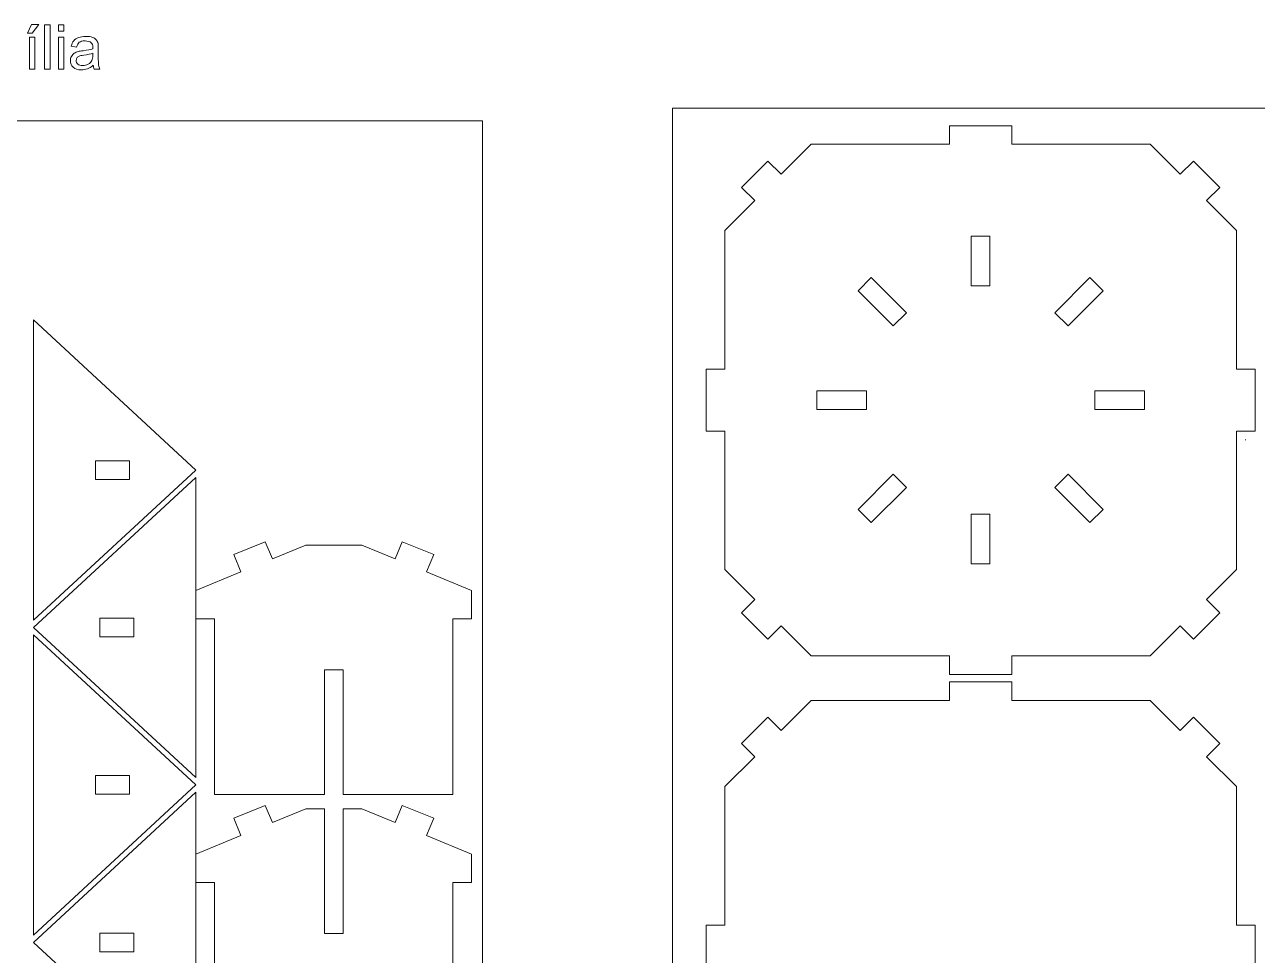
# Model space of a CAD drawing. Header units: millimetres. Extents: x -824 to 903, y -527 to 785.
# Drawn here: x -363.4 to -165, y 634.7 to 784.6 of the extents above; entities that cross this region are included whole.
import ezdxf

# ---------------------------------------------------------------- set-up
doc = ezdxf.new("R2010")
doc.units = ezdxf.units.MM
doc.header["$MEASUREMENT"] = 0
doc.layers.add('Camada 1', color=7, linetype='Continuous')

msp = doc.modelspace()

# ---------------------------------------------------------------- linework, layer by layer
at = {"layer": 'Camada 1', "color": 1, "lineweight": 9}
for points, knots in [([(-362.8794, 783.2191), (-362.8794, 783.2191), (-362.2419, 784.5838), (-362.2419, 784.5838), (-362.2419, 784.5838), (-362.2419, 784.5838), (-361.0864, 784.5838), (-361.0864, 784.5838), (-361.0864, 784.5838), (-361.0864, 784.5838), (-362.1522, 783.2191), (-362.1522, 783.2191), (-362.1522, 783.2191), (-362.1522, 783.2191), (-362.8794, 783.2191), (-362.8794, 783.2191)], [0, 0, 0, 0, 0.2, 0.2, 0.2, 0.2, 0.4, 0.4, 0.4, 0.4, 0.6, 0.6, 0.6, 0.6, 1, 1, 1, 1]), ([(-360.1518, 777.412), (-360.1518, 777.412), (-360.1518, 784.5439), (-360.1518, 784.5439), (-360.1518, 784.5439), (-360.1518, 784.5439), (-359.2753, 784.5439), (-359.2753, 784.5439), (-359.2753, 784.5439), (-359.2753, 784.5439), (-359.2753, 777.412), (-359.2753, 777.412), (-359.2753, 777.412), (-359.2753, 777.412), (-360.1518, 777.412), (-360.1518, 777.412)], [0, 0, 0, 0, 0.2, 0.2, 0.2, 0.2, 0.4, 0.4, 0.4, 0.4, 0.6, 0.6, 0.6, 0.6, 1, 1, 1, 1]), ([(-357.9189, 783.5479), (-357.9189, 783.5479), (-357.9189, 784.5439), (-357.9189, 784.5439), (-357.9189, 784.5439), (-357.9189, 784.5439), (-357.0423, 784.5439), (-357.0423, 784.5439), (-357.0423, 784.5439), (-357.0423, 784.5439), (-357.0423, 783.5479), (-357.0423, 783.5479), (-357.0423, 783.5479), (-357.0423, 783.5479), (-357.9189, 783.5479), (-357.9189, 783.5479)], [0, 0, 0, 0, 0.2, 0.2, 0.2, 0.2, 0.4, 0.4, 0.4, 0.4, 0.6, 0.6, 0.6, 0.6, 1, 1, 1, 1]), ([(-362.5905, 777.412), (-362.5905, 777.412), (-362.5905, 782.5817), (-362.5905, 782.5817), (-362.5905, 782.5817), (-362.5905, 782.5817), (-361.714, 782.5817), (-361.714, 782.5817), (-361.714, 782.5817), (-361.714, 782.5817), (-361.714, 777.412), (-361.714, 777.412), (-361.714, 777.412), (-361.714, 777.412), (-362.5905, 777.412), (-362.5905, 777.412)], [0, 0, 0, 0, 0.2, 0.2, 0.2, 0.2, 0.4, 0.4, 0.4, 0.4, 0.6, 0.6, 0.6, 0.6, 1, 1, 1, 1]), ([(-357.9189, 777.412), (-357.9189, 777.412), (-357.9189, 782.5817), (-357.9189, 782.5817), (-357.9189, 782.5817), (-357.9189, 782.5817), (-357.0423, 782.5817), (-357.0423, 782.5817), (-357.0423, 782.5817), (-357.0423, 782.5817), (-357.0423, 777.412), (-357.0423, 777.412), (-357.0423, 777.412), (-357.0423, 777.412), (-357.9189, 777.412), (-357.9189, 777.412)], [0, 0, 0, 0, 0.2, 0.2, 0.2, 0.2, 0.4, 0.4, 0.4, 0.4, 0.6, 0.6, 0.6, 0.6, 1, 1, 1, 1]), ([(-352.3292, 778.0595), (-352.6546, 777.7822), (-352.9683, 777.588), (-353.2688, 777.4734), (-353.2688, 777.4734), (-353.5693, 777.3589), (-353.8914, 777.3024), (-354.2367, 777.3024), (-354.2367, 777.3024), (-354.8044, 777.3024), (-355.241, 777.4402), (-355.5465, 777.7175), (-355.5465, 777.7175), (-355.852, 777.993), (-356.0047, 778.3467), (-356.0047, 778.7766), (-356.0047, 778.7766), (-356.0047, 779.029), (-355.9466, 779.2597), (-355.8321, 779.4689), (-355.8321, 779.4689), (-355.7158, 779.6781), (-355.5648, 779.8441), (-355.3788, 779.9703), (-355.3788, 779.9703), (-355.1912, 780.0964), (-354.9821, 780.1927), (-354.748, 780.2575), (-354.748, 780.2575), (-354.5753, 780.3023), (-354.3147, 780.3455), (-353.9677, 780.3886), (-353.9677, 780.3886), (-353.2605, 780.4716), (-352.7376, 780.5729), (-352.4039, 780.6891), (-352.4039, 780.6891), (-352.4006, 780.8086), (-352.3989, 780.885), (-352.3989, 780.9165), (-352.3989, 780.9165), (-352.3989, 781.2718), (-352.4819, 781.5225), (-352.6479, 781.6686), (-352.6479, 781.6686), (-352.872, 781.8661), (-353.2057, 781.9641), (-353.6473, 781.9641), (-353.6473, 781.9641), (-354.0607, 781.9641), (-354.3662, 781.891), (-354.5621, 781.7466), (-354.5621, 781.7466), (-354.7596, 781.6022), (-354.904, 781.3465), (-354.9987, 780.978), (-354.9987, 780.978), (-354.9987, 780.978), (-355.8553, 781.0975), (-355.8553, 781.0975), (-355.8553, 781.0975), (-355.7773, 781.4644), (-355.6494, 781.7615), (-355.4701, 781.9873), (-355.4701, 781.9873), (-355.2909, 782.2131), (-355.0319, 782.3858), (-354.6932, 782.5086), (-354.6932, 782.5086), (-354.3562, 782.6298), (-353.9627, 782.6912), (-353.5178, 782.6912), (-353.5178, 782.6912), (-353.0762, 782.6912), (-352.716, 782.6398), (-352.4387, 782.5352), (-352.4387, 782.5352), (-352.1632, 782.4306), (-351.959, 782.3011), (-351.8295, 782.1434), (-351.8295, 782.1434), (-351.7, 781.9857), (-351.6087, 781.7865), (-351.5556, 781.5457), (-351.5556, 781.5457), (-351.5273, 781.3963), (-351.5124, 781.1274), (-351.5124, 780.7406), (-351.5124, 780.7406), (-351.5124, 780.7406), (-351.5124, 779.5785), (-351.5124, 779.5785), (-351.5124, 779.5785), (-351.5124, 778.7667), (-351.4941, 778.2537), (-351.4576, 778.0362), (-351.4576, 778.0362), (-351.4227, 777.8187), (-351.3497, 777.6112), (-351.2434, 777.412), (-351.2434, 777.412), (-351.2434, 777.412), (-352.1598, 777.412), (-352.1598, 777.412), (-352.1598, 777.412), (-352.2478, 777.5963), (-352.3043, 777.8121), (-352.3292, 778.0595)], [0, 0, 0, 0, 0.03571429, 0.03571429, 0.03571429, 0.03571429, 0.07142857, 0.07142857, 0.07142857, 0.07142857, 0.10714286, 0.10714286, 0.10714286, 0.10714286, 0.14285714, 0.14285714, 0.14285714, 0.14285714, 0.17857143, 0.17857143, 0.17857143, 0.17857143, 0.21428571, 0.21428571, 0.21428571, 0.21428571, 0.25, 0.25, 0.25, 0.25, 0.28571429, 0.28571429, 0.28571429, 0.28571429, 0.32142857, 0.32142857, 0.32142857, 0.32142857, 0.35714286, 0.35714286, 0.35714286, 0.35714286, 0.39285714, 0.39285714, 0.39285714, 0.39285714, 0.42857143, 0.42857143, 0.42857143, 0.42857143, 0.46428571, 0.46428571, 0.46428571, 0.46428571, 0.5, 0.5, 0.5, 0.5, 0.53571429, 0.53571429, 0.53571429, 0.53571429, 0.57142857, 0.57142857, 0.57142857, 0.57142857, 0.60714286, 0.60714286, 0.60714286, 0.60714286, 0.64285714, 0.64285714, 0.64285714, 0.64285714, 0.67857143, 0.67857143, 0.67857143, 0.67857143, 0.71428571, 0.71428571, 0.71428571, 0.71428571, 0.75, 0.75, 0.75, 0.75, 0.78571429, 0.78571429, 0.78571429, 0.78571429, 0.82142857, 0.82142857, 0.82142857, 0.82142857, 0.85714286, 0.85714286, 0.85714286, 0.85714286, 0.89285714, 0.89285714, 0.89285714, 0.89285714, 0.92857143, 0.92857143, 0.92857143, 0.92857143, 1, 1, 1, 1]), ([(-352.3989, 780.0018), (-352.7176, 779.8723), (-353.1958, 779.7627), (-353.8333, 779.6731), (-353.8333, 779.6731), (-354.1952, 779.6216), (-354.4508, 779.5635), (-354.6002, 779.4988), (-354.6002, 779.4988), (-354.7497, 779.434), (-354.8642, 779.3394), (-354.9455, 779.2166), (-354.9455, 779.2166), (-355.0269, 779.0921), (-355.0684, 778.9543), (-355.0684, 778.8015), (-355.0684, 778.8015), (-355.0684, 778.5708), (-354.9804, 778.3765), (-354.8028, 778.2221), (-354.8028, 778.2221), (-354.6251, 778.0678), (-354.3662, 777.9897), (-354.0258, 777.9897), (-354.0258, 777.9897), (-353.6888, 777.9897), (-353.3883, 778.0628), (-353.1244, 778.2105), (-353.1244, 778.2105), (-352.8621, 778.3566), (-352.6678, 778.5575), (-352.545, 778.8115), (-352.545, 778.8115), (-352.4504, 779.009), (-352.4039, 779.2996), (-352.4039, 779.6831), (-352.4039, 779.6831), (-352.4039, 779.6831), (-352.3989, 780.0018), (-352.3989, 780.0018)], [0, 0, 0, 0, 0.09090909, 0.09090909, 0.09090909, 0.09090909, 0.18181818, 0.18181818, 0.18181818, 0.18181818, 0.27272727, 0.27272727, 0.27272727, 0.27272727, 0.36363636, 0.36363636, 0.36363636, 0.36363636, 0.45454545, 0.45454545, 0.45454545, 0.45454545, 0.54545455, 0.54545455, 0.54545455, 0.54545455, 0.63636364, 0.63636364, 0.63636364, 0.63636364, 0.72727273, 0.72727273, 0.72727273, 0.72727273, 0.81818182, 0.81818182, 0.81818182, 0.81818182, 1, 1, 1, 1])]:
    msp.add_open_spline(points, degree=3, knots=knots, dxfattribs=at)
at = {"layer": 'Camada 1', "color": 250, "lineweight": 9}
for points, knots in [([(-259.0912, 536.0534), (-259.0912, 536.0534), (193.4684, 536.0534), (193.4684, 536.0534), (193.4684, 536.0534), (193.4684, 536.0534), (193.4684, 771.1476), (193.4684, 771.1476), (193.4684, 771.1476), (193.4684, 771.1476), (-259.0912, 771.1476), (-259.0912, 771.1476), (-259.0912, 771.1476), (-259.0912, 771.1476), (-259.0912, 536.0534), (-259.0912, 536.0534)], [0, 0, 0, 0, 0.2, 0.2, 0.2, 0.2, 0.4, 0.4, 0.4, 0.4, 0.6, 0.6, 0.6, 0.6, 1, 1, 1, 1]), ([(-549.2728, 502.0451), (-549.2728, 502.0451), (-289.6563, 502.0451), (-289.6563, 502.0451), (-289.6563, 502.0451), (-289.6563, 502.0451), (-289.6563, 769.111), (-289.6563, 769.111), (-289.6563, 769.111), (-289.6563, 769.111), (-549.2728, 769.111), (-549.2728, 769.111), (-549.2728, 769.111), (-549.2728, 769.111), (-549.2728, 502.0451), (-549.2728, 502.0451)], [0, 0, 0, 0, 0.2, 0.2, 0.2, 0.2, 0.4, 0.4, 0.4, 0.4, 0.6, 0.6, 0.6, 0.6, 1, 1, 1, 1]), ([(-247.9783, 758.3689), (-247.9783, 758.3689), (-243.7359, 762.6112), (-243.7359, 762.6112), (-243.7359, 762.6112), (-243.7359, 762.6112), (-241.6148, 760.4901), (-241.6148, 760.4901), (-241.6148, 760.4901), (-241.6148, 760.4901), (-236.7891, 765.3157), (-236.7891, 765.3157), (-236.7891, 765.3157), (-236.7891, 765.3157), (-214.4979, 765.3157), (-214.4979, 765.3157), (-214.4979, 765.3157), (-214.4979, 765.3157), (-214.4979, 768.3156), (-214.4979, 768.3156), (-214.4979, 768.3156), (-214.4979, 768.3156), (-204.4986, 768.3156), (-204.4986, 768.3156), (-204.4986, 768.3156), (-204.4986, 768.3156), (-204.4986, 765.3157), (-204.4986, 765.3157), (-204.4986, 765.3157), (-204.4986, 765.3157), (-182.2075, 765.3157), (-182.2075, 765.3157), (-182.2075, 765.3157), (-182.2075, 765.3157), (-177.3818, 760.4901), (-177.3818, 760.4901), (-177.3818, 760.4901), (-177.3818, 760.4901), (-175.2605, 762.6112), (-175.2605, 762.6112), (-175.2605, 762.6112), (-175.2605, 762.6112), (-171.0182, 758.3689), (-171.0182, 758.3689), (-171.0182, 758.3689), (-171.0182, 758.3689), (-173.1393, 756.2477), (-173.1393, 756.2477), (-173.1393, 756.2477), (-173.1393, 756.2477), (-168.3137, 751.4221), (-168.3137, 751.4221), (-168.3137, 751.4221), (-168.3137, 751.4221), (-168.3137, 729.1309), (-168.3137, 729.1309), (-168.3137, 729.1309), (-168.3137, 729.1309), (-165.3139, 729.1309), (-165.3139, 729.1309), (-165.3139, 729.1309), (-165.3139, 729.1309), (-165.3139, 719.1316), (-165.3139, 719.1316), (-165.3139, 719.1316), (-165.3139, 719.1316), (-168.3137, 719.1316), (-168.3137, 719.1316), (-168.3137, 719.1316), (-168.3137, 719.1316), (-168.3137, 696.8404), (-168.3137, 696.8404), (-168.3137, 696.8404), (-168.3137, 696.8404), (-173.1393, 692.0146), (-173.1393, 692.0146), (-173.1393, 692.0146), (-173.1393, 692.0146), (-171.0182, 689.8935), (-171.0182, 689.8935), (-171.0182, 689.8935), (-171.0182, 689.8935), (-175.2605, 685.6511), (-175.2605, 685.6511), (-175.2605, 685.6511), (-175.2605, 685.6511), (-177.3818, 687.7723), (-177.3818, 687.7723), (-177.3818, 687.7723), (-177.3818, 687.7723), (-182.2075, 682.9468), (-182.2075, 682.9468), (-182.2075, 682.9468), (-182.2075, 682.9468), (-204.4986, 682.9468), (-204.4986, 682.9468), (-204.4986, 682.9468), (-204.4986, 682.9468), (-204.4986, 679.9469), (-204.4986, 679.9469), (-204.4986, 679.9469), (-204.4986, 679.9469), (-214.4979, 679.9469), (-214.4979, 679.9469), (-214.4979, 679.9469), (-214.4979, 679.9469), (-214.4979, 682.9468), (-214.4979, 682.9468), (-214.4979, 682.9468), (-214.4979, 682.9468), (-236.7891, 682.9468), (-236.7891, 682.9468), (-236.7891, 682.9468), (-236.7891, 682.9468), (-241.6148, 687.7723), (-241.6148, 687.7723), (-241.6148, 687.7723), (-241.6148, 687.7723), (-243.7359, 685.6511), (-243.7359, 685.6511), (-243.7359, 685.6511), (-243.7359, 685.6511), (-247.9783, 689.8935), (-247.9783, 689.8935), (-247.9783, 689.8935), (-247.9783, 689.8935), (-245.8571, 692.0146), (-245.8571, 692.0146), (-245.8571, 692.0146), (-245.8571, 692.0146), (-250.6828, 696.8404), (-250.6828, 696.8404), (-250.6828, 696.8404), (-250.6828, 696.8404), (-250.6828, 719.1316), (-250.6828, 719.1316), (-250.6828, 719.1316), (-250.6828, 719.1316), (-253.6826, 719.1316), (-253.6826, 719.1316), (-253.6826, 719.1316), (-253.6826, 719.1316), (-253.6826, 729.1309), (-253.6826, 729.1309), (-253.6826, 729.1309), (-253.6826, 729.1309), (-250.6828, 729.1309), (-250.6828, 729.1309), (-250.6828, 729.1309), (-250.6828, 729.1309), (-250.6828, 751.4221), (-250.6828, 751.4221), (-250.6828, 751.4221), (-250.6828, 751.4221), (-245.8571, 756.2477), (-245.8571, 756.2477), (-245.8571, 756.2477), (-245.8571, 756.2477), (-247.9783, 758.3689), (-247.9783, 758.3689)], [0, 0, 0, 0, 0.02439024, 0.02439024, 0.02439024, 0.02439024, 0.04878049, 0.04878049, 0.04878049, 0.04878049, 0.07317073, 0.07317073, 0.07317073, 0.07317073, 0.09756098, 0.09756098, 0.09756098, 0.09756098, 0.12195122, 0.12195122, 0.12195122, 0.12195122, 0.14634146, 0.14634146, 0.14634146, 0.14634146, 0.17073171, 0.17073171, 0.17073171, 0.17073171, 0.19512195, 0.19512195, 0.19512195, 0.19512195, 0.2195122, 0.2195122, 0.2195122, 0.2195122, 0.24390244, 0.24390244, 0.24390244, 0.24390244, 0.26829268, 0.26829268, 0.26829268, 0.26829268, 0.29268293, 0.29268293, 0.29268293, 0.29268293, 0.31707317, 0.31707317, 0.31707317, 0.31707317, 0.34146341, 0.34146341, 0.34146341, 0.34146341, 0.36585366, 0.36585366, 0.36585366, 0.36585366, 0.3902439, 0.3902439, 0.3902439, 0.3902439, 0.41463415, 0.41463415, 0.41463415, 0.41463415, 0.43902439, 0.43902439, 0.43902439, 0.43902439, 0.46341463, 0.46341463, 0.46341463, 0.46341463, 0.48780488, 0.48780488, 0.48780488, 0.48780488, 0.51219512, 0.51219512, 0.51219512, 0.51219512, 0.53658537, 0.53658537, 0.53658537, 0.53658537, 0.56097561, 0.56097561, 0.56097561, 0.56097561, 0.58536585, 0.58536585, 0.58536585, 0.58536585, 0.6097561, 0.6097561, 0.6097561, 0.6097561, 0.63414634, 0.63414634, 0.63414634, 0.63414634, 0.65853659, 0.65853659, 0.65853659, 0.65853659, 0.68292683, 0.68292683, 0.68292683, 0.68292683, 0.70731707, 0.70731707, 0.70731707, 0.70731707, 0.73170732, 0.73170732, 0.73170732, 0.73170732, 0.75609756, 0.75609756, 0.75609756, 0.75609756, 0.7804878, 0.7804878, 0.7804878, 0.7804878, 0.80487805, 0.80487805, 0.80487805, 0.80487805, 0.82926829, 0.82926829, 0.82926829, 0.82926829, 0.85365854, 0.85365854, 0.85365854, 0.85365854, 0.87804878, 0.87804878, 0.87804878, 0.87804878, 0.90243902, 0.90243902, 0.90243902, 0.90243902, 0.92682927, 0.92682927, 0.92682927, 0.92682927, 0.95121951, 0.95121951, 0.95121951, 0.95121951, 1, 1, 1, 1]), ([(-210.9982, 750.5204), (-210.9982, 750.5204), (-210.9982, 742.5209), (-210.9982, 742.5209), (-210.9982, 742.5209), (-210.9982, 742.5209), (-207.9984, 742.5209), (-207.9984, 742.5209), (-207.9984, 742.5209), (-207.9984, 742.5209), (-207.9984, 750.5204), (-207.9984, 750.5204), (-207.9984, 750.5204), (-207.9984, 750.5204), (-210.9982, 750.5204), (-210.9982, 750.5204)], [0, 0, 0, 0, 0.2, 0.2, 0.2, 0.2, 0.4, 0.4, 0.4, 0.4, 0.6, 0.6, 0.6, 0.6, 1, 1, 1, 1]), ([(-221.4411, 738.1953), (-221.4411, 738.1953), (-227.0977, 743.8518), (-227.0977, 743.8518), (-227.0977, 743.8518), (-227.0977, 743.8518), (-229.2189, 741.7306), (-229.2189, 741.7306), (-229.2189, 741.7306), (-229.2189, 741.7306), (-223.5623, 736.0742), (-223.5623, 736.0742), (-223.5623, 736.0742), (-223.5623, 736.0742), (-221.4411, 738.1953), (-221.4411, 738.1953)], [0, 0, 0, 0, 0.2, 0.2, 0.2, 0.2, 0.4, 0.4, 0.4, 0.4, 0.6, 0.6, 0.6, 0.6, 1, 1, 1, 1]), ([(-197.5555, 738.1953), (-197.5555, 738.1953), (-195.4342, 736.0742), (-195.4342, 736.0742), (-195.4342, 736.0742), (-195.4342, 736.0742), (-189.7777, 741.7306), (-189.7777, 741.7306), (-189.7777, 741.7306), (-189.7777, 741.7306), (-191.8989, 743.8518), (-191.8989, 743.8518), (-191.8989, 743.8518), (-191.8989, 743.8518), (-197.5555, 738.1953), (-197.5555, 738.1953)], [0, 0, 0, 0, 0.2, 0.2, 0.2, 0.2, 0.4, 0.4, 0.4, 0.4, 0.6, 0.6, 0.6, 0.6, 1, 1, 1, 1]), ([(-335.7931, 712.8572), (-335.7931, 712.8572), (-361.9355, 737.0325), (-361.9355, 737.0325), (-361.9355, 737.0325), (-361.9355, 737.0325), (-361.9355, 688.6817), (-361.9355, 688.6817), (-361.9355, 688.6817), (-361.9355, 688.6817), (-335.7931, 712.8572), (-335.7931, 712.8572)], [0, 0, 0, 0, 0.25, 0.25, 0.25, 0.25, 0.5, 0.5, 0.5, 0.5, 1, 1, 1, 1]), ([(-227.8879, 725.6311), (-227.8879, 725.6311), (-235.8875, 725.6311), (-235.8875, 725.6311), (-235.8875, 725.6311), (-235.8875, 725.6311), (-235.8875, 722.6313), (-235.8875, 722.6313), (-235.8875, 722.6313), (-235.8875, 722.6313), (-227.8879, 722.6313), (-227.8879, 722.6313), (-227.8879, 722.6313), (-227.8879, 722.6313), (-227.8879, 725.6311), (-227.8879, 725.6311)], [0, 0, 0, 0, 0.2, 0.2, 0.2, 0.2, 0.4, 0.4, 0.4, 0.4, 0.6, 0.6, 0.6, 0.6, 1, 1, 1, 1]), ([(-183.109, 722.6313), (-183.109, 722.6313), (-183.109, 725.6311), (-183.109, 725.6311), (-183.109, 725.6311), (-183.109, 725.6311), (-191.1086, 725.6311), (-191.1086, 725.6311), (-191.1086, 725.6311), (-191.1086, 725.6311), (-191.1086, 722.6313), (-191.1086, 722.6313), (-191.1086, 722.6313), (-191.1086, 722.6313), (-183.109, 722.6313), (-183.109, 722.6313)], [0, 0, 0, 0, 0.2, 0.2, 0.2, 0.2, 0.4, 0.4, 0.4, 0.4, 0.6, 0.6, 0.6, 0.6, 1, 1, 1, 1]), ([(-166.9078, 717.7296), (-166.9078, 717.7296), (-166.8333, 717.7159), (-166.8333, 717.7159), (-166.8333, 717.7159), (-166.8333, 717.7159), (-166.9078, 717.7296), (-166.9078, 717.7296)], [0, 0, 0, 0, 0.33333333, 0.33333333, 0.33333333, 0.33333333, 1, 1, 1, 1]), ([(-346.4852, 714.3572), (-346.4852, 714.3572), (-351.9446, 714.3572), (-351.9446, 714.3572), (-351.9446, 714.3572), (-351.9446, 714.3572), (-351.9446, 711.3571), (-351.9446, 711.3571), (-351.9446, 711.3571), (-351.9446, 711.3571), (-346.4852, 711.3571), (-346.4852, 711.3571), (-346.4852, 711.3571), (-346.4852, 711.3571), (-346.4852, 714.3572), (-346.4852, 714.3572)], [0, 0, 0, 0, 0.2, 0.2, 0.2, 0.2, 0.4, 0.4, 0.4, 0.4, 0.6, 0.6, 0.6, 0.6, 1, 1, 1, 1]), ([(-361.9355, 687.5052), (-361.9355, 687.5052), (-335.7931, 711.6805), (-335.7931, 711.6805), (-335.7931, 711.6805), (-335.7931, 711.6805), (-335.7931, 663.3297), (-335.7931, 663.3297), (-335.7931, 663.3297), (-335.7931, 663.3297), (-361.9355, 687.5052), (-361.9355, 687.5052)], [0, 0, 0, 0, 0.25, 0.25, 0.25, 0.25, 0.5, 0.5, 0.5, 0.5, 1, 1, 1, 1]), ([(-229.2189, 706.5318), (-229.2189, 706.5318), (-227.0977, 704.4106), (-227.0977, 704.4106), (-227.0977, 704.4106), (-227.0977, 704.4106), (-221.4411, 710.0671), (-221.4411, 710.0671), (-221.4411, 710.0671), (-221.4411, 710.0671), (-223.5623, 712.1883), (-223.5623, 712.1883), (-223.5623, 712.1883), (-223.5623, 712.1883), (-229.2189, 706.5318), (-229.2189, 706.5318)], [0, 0, 0, 0, 0.2, 0.2, 0.2, 0.2, 0.4, 0.4, 0.4, 0.4, 0.6, 0.6, 0.6, 0.6, 1, 1, 1, 1]), ([(-189.7777, 706.5318), (-189.7777, 706.5318), (-195.4342, 712.1883), (-195.4342, 712.1883), (-195.4342, 712.1883), (-195.4342, 712.1883), (-197.5555, 710.0671), (-197.5555, 710.0671), (-197.5555, 710.0671), (-197.5555, 710.0671), (-191.8989, 704.4106), (-191.8989, 704.4106), (-191.8989, 704.4106), (-191.8989, 704.4106), (-189.7777, 706.5318), (-189.7777, 706.5318)], [0, 0, 0, 0, 0.2, 0.2, 0.2, 0.2, 0.4, 0.4, 0.4, 0.4, 0.6, 0.6, 0.6, 0.6, 1, 1, 1, 1]), ([(-207.9984, 705.7416), (-207.9984, 705.7416), (-210.9982, 705.7416), (-210.9982, 705.7416), (-210.9982, 705.7416), (-210.9982, 705.7416), (-210.9982, 697.7421), (-210.9982, 697.7421), (-210.9982, 697.7421), (-210.9982, 697.7421), (-207.9984, 697.7421), (-207.9984, 697.7421), (-207.9984, 697.7421), (-207.9984, 697.7421), (-207.9984, 705.7416), (-207.9984, 705.7416)], [0, 0, 0, 0, 0.2, 0.2, 0.2, 0.2, 0.4, 0.4, 0.4, 0.4, 0.6, 0.6, 0.6, 0.6, 1, 1, 1, 1]), ([(-302.5777, 701.3251), (-302.5777, 701.3251), (-303.7193, 698.5506), (-303.7193, 698.5506), (-303.7193, 698.5506), (-303.7193, 698.5506), (-309.1058, 700.7673), (-309.1058, 700.7673), (-309.1058, 700.7673), (-309.1058, 700.7673), (-318.1082, 700.7673), (-318.1082, 700.7673), (-318.1082, 700.7673), (-318.1082, 700.7673), (-323.4946, 698.5506), (-323.4946, 698.5506), (-323.4946, 698.5506), (-323.4946, 698.5506), (-324.6363, 701.3251), (-324.6363, 701.3251), (-324.6363, 701.3251), (-324.6363, 701.3251), (-329.685, 699.2473), (-329.685, 699.2473), (-329.685, 699.2473), (-329.685, 699.2473), (-328.5434, 696.473), (-328.5434, 696.473), (-328.5434, 696.473), (-328.5434, 696.473), (-335.793, 693.4896), (-335.793, 693.4896), (-335.793, 693.4896), (-335.793, 693.4896), (-335.793, 688.9245), (-335.793, 688.9245), (-335.793, 688.9245), (-335.793, 688.9245), (-332.7929, 688.9245), (-332.7929, 688.9245), (-332.7929, 688.9245), (-332.7929, 688.9245), (-332.7929, 660.6214), (-332.7929, 660.6214), (-332.7929, 660.6214), (-332.7929, 660.6214), (-315.1071, 660.6214), (-315.1071, 660.6214), (-315.1071, 660.6214), (-315.1071, 660.6214), (-315.1071, 680.6812), (-315.1071, 680.6812), (-315.1071, 680.6812), (-315.1071, 680.6812), (-312.1069, 680.6812), (-312.1069, 680.6812), (-312.1069, 680.6812), (-312.1069, 680.6812), (-312.1069, 660.6214), (-312.1069, 660.6214), (-312.1069, 660.6214), (-312.1069, 660.6214), (-294.4211, 660.6214), (-294.4211, 660.6214), (-294.4211, 660.6214), (-294.4211, 660.6214), (-294.4211, 688.9245), (-294.4211, 688.9245), (-294.4211, 688.9245), (-294.4211, 688.9245), (-291.421, 688.9245), (-291.421, 688.9245), (-291.421, 688.9245), (-291.421, 688.9245), (-291.421, 693.4896), (-291.421, 693.4896), (-291.421, 693.4896), (-291.421, 693.4896), (-298.6706, 696.473), (-298.6706, 696.473), (-298.6706, 696.473), (-298.6706, 696.473), (-297.529, 699.2473), (-297.529, 699.2473), (-297.529, 699.2473), (-297.529, 699.2473), (-302.5777, 701.3251), (-302.5777, 701.3251)], [0, 0, 0, 0, 0.04347826, 0.04347826, 0.04347826, 0.04347826, 0.08695652, 0.08695652, 0.08695652, 0.08695652, 0.13043478, 0.13043478, 0.13043478, 0.13043478, 0.17391304, 0.17391304, 0.17391304, 0.17391304, 0.2173913, 0.2173913, 0.2173913, 0.2173913, 0.26086957, 0.26086957, 0.26086957, 0.26086957, 0.30434783, 0.30434783, 0.30434783, 0.30434783, 0.34782609, 0.34782609, 0.34782609, 0.34782609, 0.39130435, 0.39130435, 0.39130435, 0.39130435, 0.43478261, 0.43478261, 0.43478261, 0.43478261, 0.47826087, 0.47826087, 0.47826087, 0.47826087, 0.52173913, 0.52173913, 0.52173913, 0.52173913, 0.56521739, 0.56521739, 0.56521739, 0.56521739, 0.60869565, 0.60869565, 0.60869565, 0.60869565, 0.65217391, 0.65217391, 0.65217391, 0.65217391, 0.69565217, 0.69565217, 0.69565217, 0.69565217, 0.73913043, 0.73913043, 0.73913043, 0.73913043, 0.7826087, 0.7826087, 0.7826087, 0.7826087, 0.82608696, 0.82608696, 0.82608696, 0.82608696, 0.86956522, 0.86956522, 0.86956522, 0.86956522, 0.91304348, 0.91304348, 0.91304348, 0.91304348, 1, 1, 1, 1]), ([(-351.2434, 689.0052), (-351.2434, 689.0052), (-345.7839, 689.0052), (-345.7839, 689.0052), (-345.7839, 689.0052), (-345.7839, 689.0052), (-345.7839, 686.0051), (-345.7839, 686.0051), (-345.7839, 686.0051), (-345.7839, 686.0051), (-351.2434, 686.0051), (-351.2434, 686.0051), (-351.2434, 686.0051), (-351.2434, 686.0051), (-351.2434, 689.0052), (-351.2434, 689.0052)], [0, 0, 0, 0, 0.2, 0.2, 0.2, 0.2, 0.4, 0.4, 0.4, 0.4, 0.6, 0.6, 0.6, 0.6, 1, 1, 1, 1]), ([(-335.7931, 662.1532), (-335.7931, 662.1532), (-361.9355, 686.3285), (-361.9355, 686.3285), (-361.9355, 686.3285), (-361.9355, 686.3285), (-361.9355, 637.9777), (-361.9355, 637.9777), (-361.9355, 637.9777), (-361.9355, 637.9777), (-335.7931, 662.1532), (-335.7931, 662.1532)], [0, 0, 0, 0, 0.25, 0.25, 0.25, 0.25, 0.5, 0.5, 0.5, 0.5, 1, 1, 1, 1]), ([(-247.9783, 668.8237), (-247.9783, 668.8237), (-245.8571, 666.7025), (-245.8571, 666.7025), (-245.8571, 666.7025), (-245.8571, 666.7025), (-250.6829, 661.8769), (-250.6829, 661.8769), (-250.6829, 661.8769), (-250.6829, 661.8769), (-250.6829, 639.5857), (-250.6829, 639.5857), (-250.6829, 639.5857), (-250.6829, 639.5857), (-253.6826, 639.5857), (-253.6826, 639.5857), (-253.6826, 639.5857), (-253.6826, 639.5857), (-253.6826, 629.5863), (-253.6826, 629.5863), (-253.6826, 629.5863), (-253.6826, 629.5863), (-250.6829, 629.5863), (-250.6829, 629.5863), (-250.6829, 629.5863), (-250.6829, 629.5863), (-250.6829, 607.2952), (-250.6829, 607.2952), (-250.6829, 607.2952), (-250.6829, 607.2952), (-245.8571, 602.4695), (-245.8571, 602.4695), (-245.8571, 602.4695), (-245.8571, 602.4695), (-247.9783, 600.3483), (-247.9783, 600.3483), (-247.9783, 600.3483), (-247.9783, 600.3483), (-243.7359, 596.1059), (-243.7359, 596.1059), (-243.7359, 596.1059), (-243.7359, 596.1059), (-241.6148, 598.2271), (-241.6148, 598.2271), (-241.6148, 598.2271), (-241.6148, 598.2271), (-236.7891, 593.4016), (-236.7891, 593.4016), (-236.7891, 593.4016), (-236.7891, 593.4016), (-214.4981, 593.4016), (-214.4981, 593.4016), (-214.4981, 593.4016), (-214.4981, 593.4016), (-214.4981, 590.4017), (-214.4981, 590.4017), (-214.4981, 590.4017), (-214.4981, 590.4017), (-204.4986, 590.4017), (-204.4986, 590.4017), (-204.4986, 590.4017), (-204.4986, 590.4017), (-204.4986, 593.4016), (-204.4986, 593.4016), (-204.4986, 593.4016), (-204.4986, 593.4016), (-182.2075, 593.4016), (-182.2075, 593.4016), (-182.2075, 593.4016), (-182.2075, 593.4016), (-177.3818, 598.2271), (-177.3818, 598.2271), (-177.3818, 598.2271), (-177.3818, 598.2271), (-175.2606, 596.1059), (-175.2606, 596.1059), (-175.2606, 596.1059), (-175.2606, 596.1059), (-171.0182, 600.3483), (-171.0182, 600.3483), (-171.0182, 600.3483), (-171.0182, 600.3483), (-173.1393, 602.4695), (-173.1393, 602.4695), (-173.1393, 602.4695), (-173.1393, 602.4695), (-168.3138, 607.2952), (-168.3138, 607.2952), (-168.3138, 607.2952), (-168.3138, 607.2952), (-168.3138, 629.5863), (-168.3138, 629.5863), (-168.3138, 629.5863), (-168.3138, 629.5863), (-165.3139, 629.5863), (-165.3139, 629.5863), (-165.3139, 629.5863), (-165.3139, 629.5863), (-165.3139, 639.5857), (-165.3139, 639.5857), (-165.3139, 639.5857), (-165.3139, 639.5857), (-168.3138, 639.5857), (-168.3138, 639.5857), (-168.3138, 639.5857), (-168.3138, 639.5857), (-168.3138, 661.8769), (-168.3138, 661.8769), (-168.3138, 661.8769), (-168.3138, 661.8769), (-173.1393, 666.7025), (-173.1393, 666.7025), (-173.1393, 666.7025), (-173.1393, 666.7025), (-171.0182, 668.8237), (-171.0182, 668.8237), (-171.0182, 668.8237), (-171.0182, 668.8237), (-175.2606, 673.0662), (-175.2606, 673.0662), (-175.2606, 673.0662), (-175.2606, 673.0662), (-177.3818, 670.945), (-177.3818, 670.945), (-177.3818, 670.945), (-177.3818, 670.945), (-182.2075, 675.7705), (-182.2075, 675.7705), (-182.2075, 675.7705), (-182.2075, 675.7705), (-204.4986, 675.7705), (-204.4986, 675.7705), (-204.4986, 675.7705), (-204.4986, 675.7705), (-204.4986, 678.7704), (-204.4986, 678.7704), (-204.4986, 678.7704), (-204.4986, 678.7704), (-214.4981, 678.7704), (-214.4981, 678.7704), (-214.4981, 678.7704), (-214.4981, 678.7704), (-214.4981, 675.7705), (-214.4981, 675.7705), (-214.4981, 675.7705), (-214.4981, 675.7705), (-236.7891, 675.7705), (-236.7891, 675.7705), (-236.7891, 675.7705), (-236.7891, 675.7705), (-241.6148, 670.945), (-241.6148, 670.945), (-241.6148, 670.945), (-241.6148, 670.945), (-243.7359, 673.0662), (-243.7359, 673.0662), (-243.7359, 673.0662), (-243.7359, 673.0662), (-247.9783, 668.8237), (-247.9783, 668.8237)], [0, 0, 0, 0, 0.02439024, 0.02439024, 0.02439024, 0.02439024, 0.04878049, 0.04878049, 0.04878049, 0.04878049, 0.07317073, 0.07317073, 0.07317073, 0.07317073, 0.09756098, 0.09756098, 0.09756098, 0.09756098, 0.12195122, 0.12195122, 0.12195122, 0.12195122, 0.14634146, 0.14634146, 0.14634146, 0.14634146, 0.17073171, 0.17073171, 0.17073171, 0.17073171, 0.19512195, 0.19512195, 0.19512195, 0.19512195, 0.2195122, 0.2195122, 0.2195122, 0.2195122, 0.24390244, 0.24390244, 0.24390244, 0.24390244, 0.26829268, 0.26829268, 0.26829268, 0.26829268, 0.29268293, 0.29268293, 0.29268293, 0.29268293, 0.31707317, 0.31707317, 0.31707317, 0.31707317, 0.34146341, 0.34146341, 0.34146341, 0.34146341, 0.36585366, 0.36585366, 0.36585366, 0.36585366, 0.3902439, 0.3902439, 0.3902439, 0.3902439, 0.41463415, 0.41463415, 0.41463415, 0.41463415, 0.43902439, 0.43902439, 0.43902439, 0.43902439, 0.46341463, 0.46341463, 0.46341463, 0.46341463, 0.48780488, 0.48780488, 0.48780488, 0.48780488, 0.51219512, 0.51219512, 0.51219512, 0.51219512, 0.53658537, 0.53658537, 0.53658537, 0.53658537, 0.56097561, 0.56097561, 0.56097561, 0.56097561, 0.58536585, 0.58536585, 0.58536585, 0.58536585, 0.6097561, 0.6097561, 0.6097561, 0.6097561, 0.63414634, 0.63414634, 0.63414634, 0.63414634, 0.65853659, 0.65853659, 0.65853659, 0.65853659, 0.68292683, 0.68292683, 0.68292683, 0.68292683, 0.70731707, 0.70731707, 0.70731707, 0.70731707, 0.73170732, 0.73170732, 0.73170732, 0.73170732, 0.75609756, 0.75609756, 0.75609756, 0.75609756, 0.7804878, 0.7804878, 0.7804878, 0.7804878, 0.80487805, 0.80487805, 0.80487805, 0.80487805, 0.82926829, 0.82926829, 0.82926829, 0.82926829, 0.85365854, 0.85365854, 0.85365854, 0.85365854, 0.87804878, 0.87804878, 0.87804878, 0.87804878, 0.90243902, 0.90243902, 0.90243902, 0.90243902, 0.92682927, 0.92682927, 0.92682927, 0.92682927, 0.95121951, 0.95121951, 0.95121951, 0.95121951, 1, 1, 1, 1]), ([(-346.4852, 663.6532), (-346.4852, 663.6532), (-351.9446, 663.6532), (-351.9446, 663.6532), (-351.9446, 663.6532), (-351.9446, 663.6532), (-351.9446, 660.6531), (-351.9446, 660.6531), (-351.9446, 660.6531), (-351.9446, 660.6531), (-346.4852, 660.6531), (-346.4852, 660.6531), (-346.4852, 660.6531), (-346.4852, 660.6531), (-346.4852, 663.6532), (-346.4852, 663.6532)], [0, 0, 0, 0, 0.2, 0.2, 0.2, 0.2, 0.4, 0.4, 0.4, 0.4, 0.6, 0.6, 0.6, 0.6, 1, 1, 1, 1]), ([(-361.9355, 636.8012), (-361.9355, 636.8012), (-335.7931, 660.9765), (-335.7931, 660.9765), (-335.7931, 660.9765), (-335.7931, 660.9765), (-335.7931, 612.6257), (-335.7931, 612.6257), (-335.7931, 612.6257), (-335.7931, 612.6257), (-361.9355, 636.8012), (-361.9355, 636.8012)], [0, 0, 0, 0, 0.25, 0.25, 0.25, 0.25, 0.5, 0.5, 0.5, 0.5, 1, 1, 1, 1]), ([(-332.793, 618.1529), (-332.793, 618.1529), (-294.4212, 618.1529), (-294.4212, 618.1529), (-294.4212, 618.1529), (-294.4212, 618.1529), (-294.4212, 646.4562), (-294.4212, 646.4562), (-294.4212, 646.4562), (-294.4212, 646.4562), (-291.4211, 646.4562), (-291.4211, 646.4562), (-291.4211, 646.4562), (-291.4211, 646.4562), (-291.4211, 651.0212), (-291.4211, 651.0212), (-291.4211, 651.0212), (-291.4211, 651.0212), (-298.6708, 654.0046), (-298.6708, 654.0046), (-298.6708, 654.0046), (-298.6708, 654.0046), (-297.5291, 656.779), (-297.5291, 656.779), (-297.5291, 656.779), (-297.5291, 656.779), (-302.5778, 658.8566), (-302.5778, 658.8566), (-302.5778, 658.8566), (-302.5778, 658.8566), (-303.7196, 656.0823), (-303.7196, 656.0823), (-303.7196, 656.0823), (-303.7196, 656.0823), (-309.1061, 658.2989), (-309.1061, 658.2989), (-309.1061, 658.2989), (-309.1061, 658.2989), (-312.107, 658.2989), (-312.107, 658.2989), (-312.107, 658.2989), (-312.107, 658.2989), (-312.107, 638.2128), (-312.107, 638.2128), (-312.107, 638.2128), (-312.107, 638.2128), (-315.1072, 638.2128), (-315.1072, 638.2128), (-315.1072, 638.2128), (-315.1072, 638.2128), (-315.1072, 658.2989), (-315.1072, 658.2989), (-315.1072, 658.2989), (-315.1072, 658.2989), (-318.1083, 658.2989), (-318.1083, 658.2989), (-318.1083, 658.2989), (-318.1083, 658.2989), (-323.4948, 656.0823), (-323.4948, 656.0823), (-323.4948, 656.0823), (-323.4948, 656.0823), (-324.6364, 658.8566), (-324.6364, 658.8566), (-324.6364, 658.8566), (-324.6364, 658.8566), (-329.6852, 656.779), (-329.6852, 656.779), (-329.6852, 656.779), (-329.6852, 656.779), (-328.5435, 654.0046), (-328.5435, 654.0046), (-328.5435, 654.0046), (-328.5435, 654.0046), (-335.7931, 651.0212), (-335.7931, 651.0212), (-335.7931, 651.0212), (-335.7931, 651.0212), (-335.7931, 646.4562), (-335.7931, 646.4562), (-335.7931, 646.4562), (-335.7931, 646.4562), (-332.793, 646.4562), (-332.793, 646.4562), (-332.793, 646.4562), (-332.793, 646.4562), (-332.793, 618.1529), (-332.793, 618.1529)], [0, 0, 0, 0, 0.04347826, 0.04347826, 0.04347826, 0.04347826, 0.08695652, 0.08695652, 0.08695652, 0.08695652, 0.13043478, 0.13043478, 0.13043478, 0.13043478, 0.17391304, 0.17391304, 0.17391304, 0.17391304, 0.2173913, 0.2173913, 0.2173913, 0.2173913, 0.26086957, 0.26086957, 0.26086957, 0.26086957, 0.30434783, 0.30434783, 0.30434783, 0.30434783, 0.34782609, 0.34782609, 0.34782609, 0.34782609, 0.39130435, 0.39130435, 0.39130435, 0.39130435, 0.43478261, 0.43478261, 0.43478261, 0.43478261, 0.47826087, 0.47826087, 0.47826087, 0.47826087, 0.52173913, 0.52173913, 0.52173913, 0.52173913, 0.56521739, 0.56521739, 0.56521739, 0.56521739, 0.60869565, 0.60869565, 0.60869565, 0.60869565, 0.65217391, 0.65217391, 0.65217391, 0.65217391, 0.69565217, 0.69565217, 0.69565217, 0.69565217, 0.73913043, 0.73913043, 0.73913043, 0.73913043, 0.7826087, 0.7826087, 0.7826087, 0.7826087, 0.82608696, 0.82608696, 0.82608696, 0.82608696, 0.86956522, 0.86956522, 0.86956522, 0.86956522, 0.91304348, 0.91304348, 0.91304348, 0.91304348, 1, 1, 1, 1]), ([(-351.2434, 638.3012), (-351.2434, 638.3012), (-345.7839, 638.3012), (-345.7839, 638.3012), (-345.7839, 638.3012), (-345.7839, 638.3012), (-345.7839, 635.3011), (-345.7839, 635.3011), (-345.7839, 635.3011), (-345.7839, 635.3011), (-351.2434, 635.3011), (-351.2434, 635.3011), (-351.2434, 635.3011), (-351.2434, 635.3011), (-351.2434, 638.3012), (-351.2434, 638.3012)], [0, 0, 0, 0, 0.2, 0.2, 0.2, 0.2, 0.4, 0.4, 0.4, 0.4, 0.6, 0.6, 0.6, 0.6, 1, 1, 1, 1])]:
    msp.add_open_spline(points, degree=3, knots=knots, dxfattribs=at)

doc.saveas('drawing.dxf')
